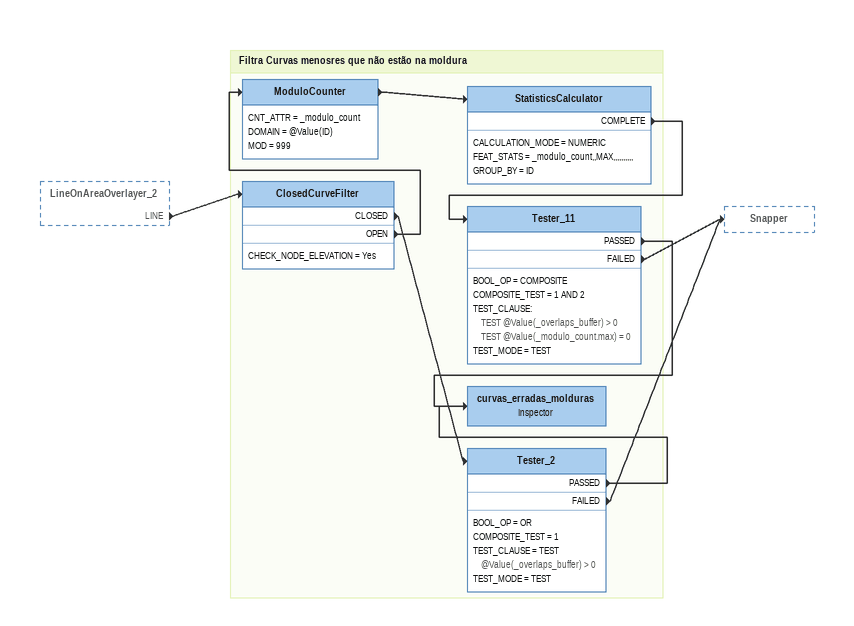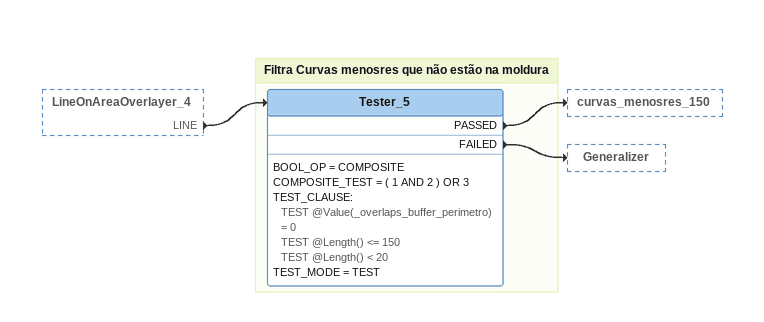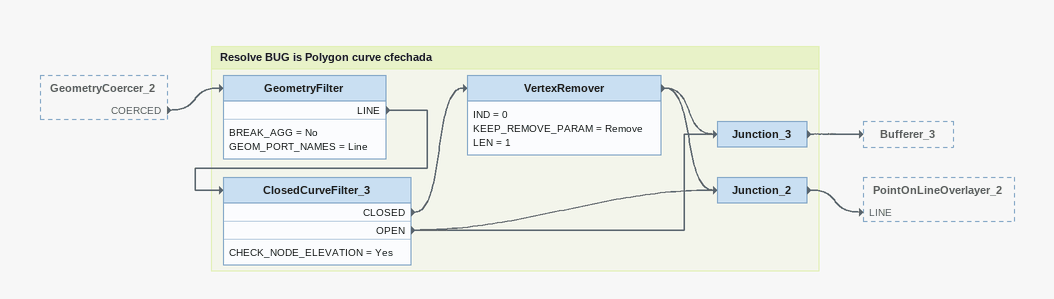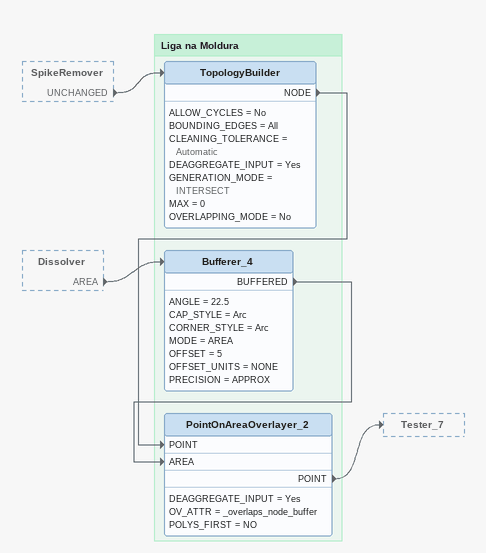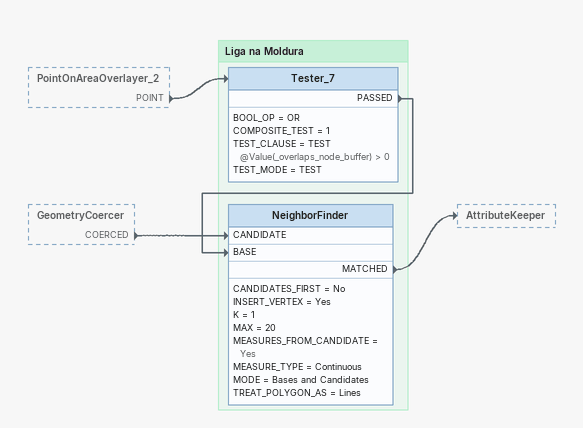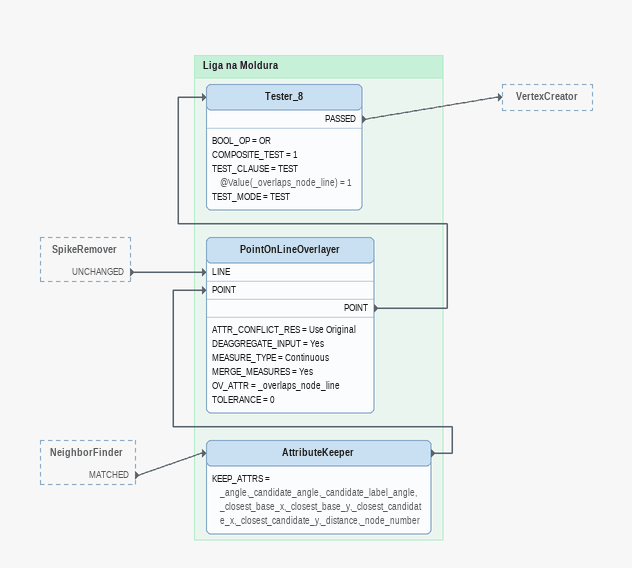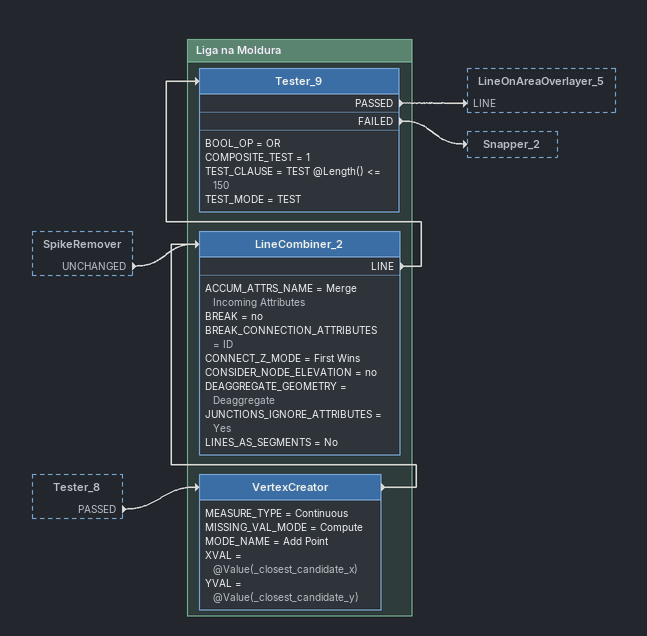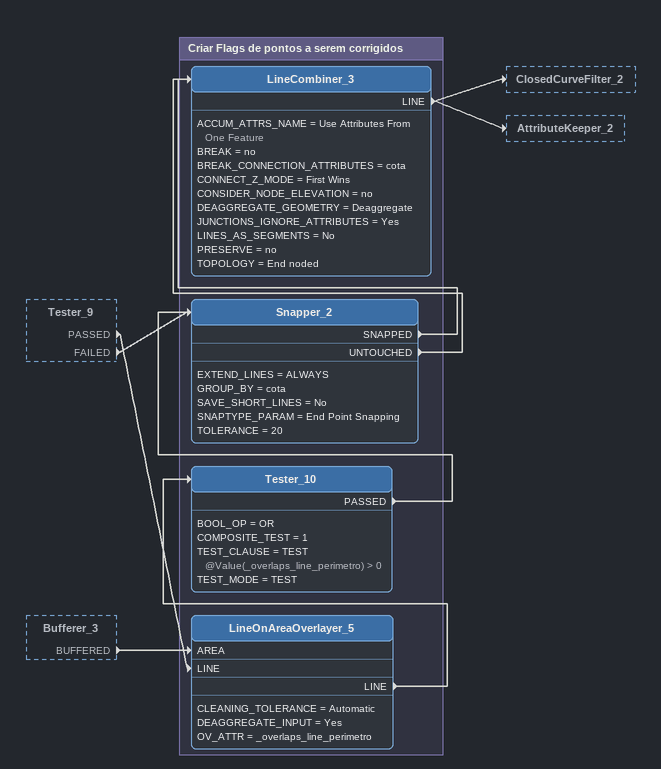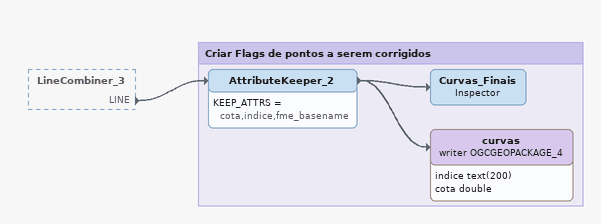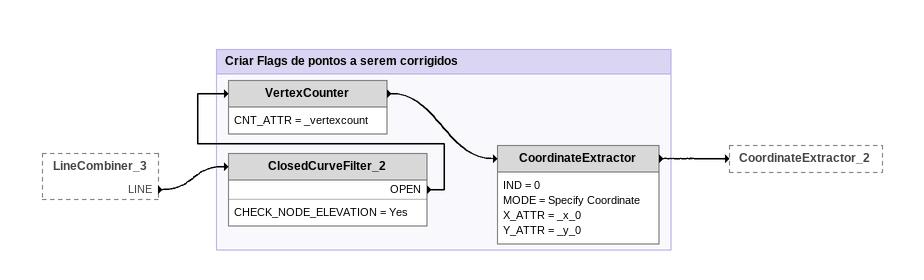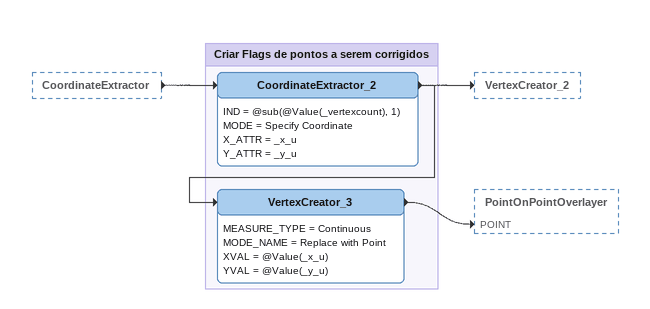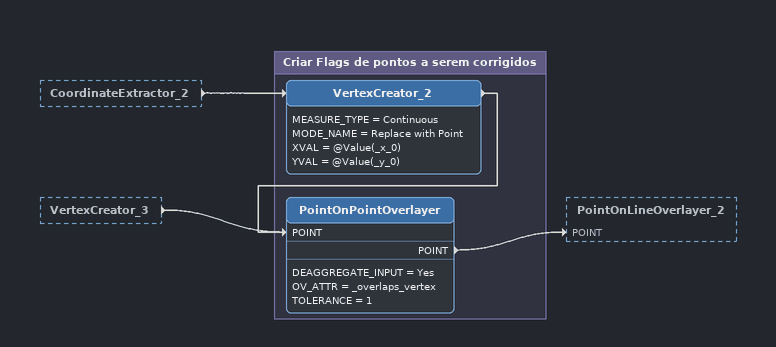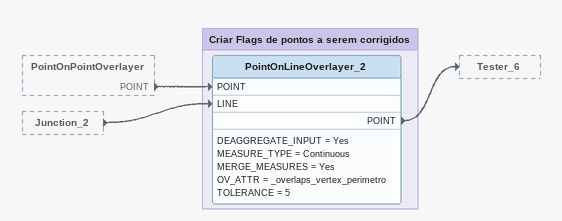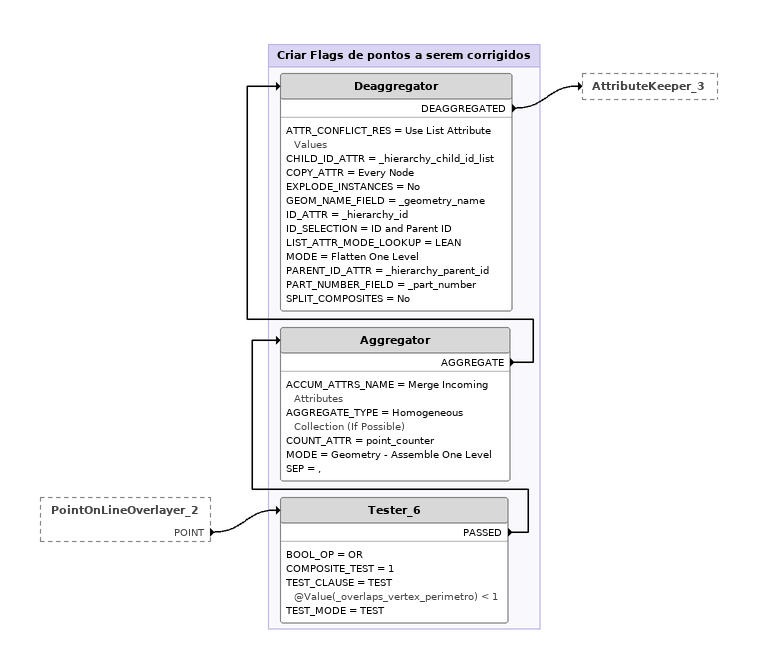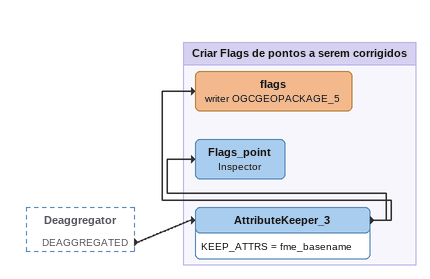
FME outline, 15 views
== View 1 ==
LineOnAreaOverlayer_2 [outside]
    LINE -> ClosedCurveFilter

Bookmark: Filtra Curvas menosres que não estão na moldura
ClosedCurveFilter
    CHECK_NODE_ELEVATION = Yes
    CLOSED -> Tester_2
    OPEN -> ModuloCounter
ModuloCounter
    CNT_ATTR = _modulo_count
    DOMAIN = @Value(ID)
    MOD = 999
    -> StatisticsCalculator
StatisticsCalculator
    CALCULATION_MODE = NUMERIC
    FEAT_STATS = _modulo_count,,MAX,,,,,,,,,,
    GROUP_BY = ID
    COMPLETE -> Tester_11
Tester_11
    BOOL_OP = COMPOSITE
    COMPOSITE_TEST = 1 AND 2
    TEST_CLAUSE:
      TEST @Value(_overlaps_buffer) > 0
      TEST @Value(_modulo_count.max) = 0
    TEST_MODE = TEST
    PASSED -> curvas_erradas_molduras
    FAILED -> Snapper
Tester_2
    BOOL_OP = OR
    COMPOSITE_TEST = 1
    TEST_CLAUSE = TEST @Value(_overlaps_buffer) > 0
    TEST_MODE = TEST
    PASSED -> curvas_erradas_molduras
    FAILED -> Snapper
curvas_erradas_molduras: Inspector

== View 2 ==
LineOnAreaOverlayer_4 [outside]
    LINE -> Tester_5

Bookmark: Filtra Curvas menosres que não estão na moldura
Tester_5
    BOOL_OP = COMPOSITE
    COMPOSITE_TEST = ( 1 AND 2 ) OR 3
    TEST_CLAUSE:
      TEST @Value(_overlaps_buffer_perimetro) = 0
      TEST @Length() <= 150
      TEST @Length() < 20
    TEST_MODE = TEST
    PASSED -> curvas_menosres_150
    FAILED -> Generalizer

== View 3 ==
GeometryCoercer_2 [outside]
    COERCED -> GeometryFilter

Bookmark: Resolve BUG is Polygon curve cfechada
GeometryFilter
    BREAK_AGG = No
    GEOM_PORT_NAMES = Line
    LINE -> ClosedCurveFilter_3
ClosedCurveFilter_3
    CHECK_NODE_ELEVATION = Yes
    CLOSED -> VertexRemover
    OPEN -> Junction_2
    OPEN -> Junction_3
VertexRemover
    IND = 0
    KEEP_REMOVE_PARAM = Remove
    LEN = 1
    -> Junction_2
    -> Junction_3
Junction_3
    -> Bufferer_3
Junction_2
    -> PointOnLineOverlayer_2 [LINE]

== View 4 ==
SpikeRemover [outside]
    UNCHANGED -> TopologyBuilder
Dissolver [outside]
    AREA -> Bufferer_4

Bookmark: Liga na Moldura
TopologyBuilder
    ALLOW_CYCLES = No
    BOUNDING_EDGES = All
    CLEANING_TOLERANCE = Automatic
    DEAGGREGATE_INPUT = Yes
    GENERATION_MODE = INTERSECT
    MAX = 0
    OVERLAPPING_MODE = No
    NODE -> PointOnAreaOverlayer_2 [POINT]
Bufferer_4
    ANGLE = 22.5
    CAP_STYLE = Arc
    CORNER_STYLE = Arc
    MODE = AREA
    OFFSET = 5
    OFFSET_UNITS = NONE
    PRECISION = APPROX
    BUFFERED -> PointOnAreaOverlayer_2 [AREA]
PointOnAreaOverlayer_2
    DEAGGREGATE_INPUT = Yes
    OV_ATTR = _overlaps_node_buffer
    POLYS_FIRST = NO
    POINT -> Tester_7

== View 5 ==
PointOnAreaOverlayer_2 [outside]
    POINT -> Tester_7
GeometryCoercer [outside]
    COERCED -> NeighborFinder [CANDIDATE]

Bookmark: Liga na Moldura
Tester_7
    BOOL_OP = OR
    COMPOSITE_TEST = 1
    TEST_CLAUSE = TEST @Value(_overlaps_node_buffer) > 0
    TEST_MODE = TEST
    PASSED -> NeighborFinder [BASE]
NeighborFinder
    CANDIDATES_FIRST = No
    INSERT_VERTEX = Yes
    K = 1
    MAX = 20
    MEASURES_FROM_CANDIDATE = Yes
    MEASURE_TYPE = Continuous
    MODE = Bases and Candidates
    TREAT_POLYGON_AS = Lines
    MATCHED -> AttributeKeeper

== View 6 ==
SpikeRemover [outside]
    UNCHANGED -> PointOnLineOverlayer [LINE]
NeighborFinder [outside]
    MATCHED -> AttributeKeeper

Bookmark: Liga na Moldura
AttributeKeeper
    KEEP_ATTRS = _angle,_candidate_angle,_candidate_label_angle,_closest_base_x,_closest_base_y,_closest_candidate_x,_closest_candidate_y,_distance,_node_number
    -> PointOnLineOverlayer [POINT]
PointOnLineOverlayer
    ATTR_CONFLICT_RES = Use Original
    DEAGGREGATE_INPUT = Yes
    MEASURE_TYPE = Continuous
    MERGE_MEASURES = Yes
    OV_ATTR = _overlaps_node_line
    TOLERANCE = 0
    POINT -> Tester_8
Tester_8
    BOOL_OP = OR
    COMPOSITE_TEST = 1
    TEST_CLAUSE = TEST @Value(_overlaps_node_line) = 1
    TEST_MODE = TEST
    PASSED -> VertexCreator

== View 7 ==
SpikeRemover [outside]
    UNCHANGED -> LineCombiner_2
Tester_8 [outside]
    PASSED -> VertexCreator

Bookmark: Liga na Moldura
VertexCreator
    MEASURE_TYPE = Continuous
    MISSING_VAL_MODE = Compute
    MODE_NAME = Add Point
    XVAL = @Value(_closest_candidate_x)
    YVAL = @Value(_closest_candidate_y)
    -> LineCombiner_2
LineCombiner_2
    ACCUM_ATTRS_NAME = Merge Incoming Attributes
    BREAK = no
    BREAK_CONNECTION_ATTRIBUTES = ID
    CONNECT_Z_MODE = First Wins
    CONSIDER_NODE_ELEVATION = no
    DEAGGREGATE_GEOMETRY = Deaggregate
    JUNCTIONS_IGNORE_ATTRIBUTES = Yes
    LINES_AS_SEGMENTS = No
    LINE -> Tester_9
Tester_9
    BOOL_OP = OR
    COMPOSITE_TEST = 1
    TEST_CLAUSE = TEST @Length() <= 150
    TEST_MODE = TEST
    PASSED -> LineOnAreaOverlayer_5 [LINE]
    FAILED -> Snapper_2

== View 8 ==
Tester_9 [outside]
    PASSED -> LineOnAreaOverlayer_5 [LINE]
    FAILED -> Snapper_2
Bufferer_3 [outside]
    BUFFERED -> LineOnAreaOverlayer_5 [AREA]

Bookmark: Criar Flags de pontos a serem corrigidos
LineOnAreaOverlayer_5
    CLEANING_TOLERANCE = Automatic
    DEAGGREGATE_INPUT = Yes
    OV_ATTR = _overlaps_line_perimetro
    LINE -> Tester_10
Tester_10
    BOOL_OP = OR
    COMPOSITE_TEST = 1
    TEST_CLAUSE = TEST @Value(_overlaps_line_perimetro) > 0
    TEST_MODE = TEST
    PASSED -> Snapper_2
Snapper_2
    EXTEND_LINES = ALWAYS
    GROUP_BY = cota
    SAVE_SHORT_LINES = No
    SNAPTYPE_PARAM = End Point Snapping
    TOLERANCE = 20
    SNAPPED -> LineCombiner_3
    UNTOUCHED -> LineCombiner_3
LineCombiner_3
    ACCUM_ATTRS_NAME = Use Attributes From One Feature
    BREAK = no
    BREAK_CONNECTION_ATTRIBUTES = cota
    CONNECT_Z_MODE = First Wins
    CONSIDER_NODE_ELEVATION = no
    DEAGGREGATE_GEOMETRY = Deaggregate
    JUNCTIONS_IGNORE_ATTRIBUTES = Yes
    LINES_AS_SEGMENTS = No
    PRESERVE = no
    TOPOLOGY = End noded
    LINE -> ClosedCurveFilter_2
    LINE -> AttributeKeeper_2

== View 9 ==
LineCombiner_3 [outside]
    LINE -> AttributeKeeper_2

Bookmark: Criar Flags de pontos a serem corrigidos
AttributeKeeper_2
    KEEP_ATTRS = cota,indice,fme_basename
    -> curvas (writer OGCGEOPACKAGE_4)
    -> Curvas_Finais
Curvas_Finais: Inspector
curvas (writer OGCGEOPACKAGE_4)
    attributes: indice text(200), cota double

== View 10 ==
LineCombiner_3 [outside]
    LINE -> ClosedCurveFilter_2

Bookmark: Criar Flags de pontos a serem corrigidos
ClosedCurveFilter_2
    CHECK_NODE_ELEVATION = Yes
    OPEN -> VertexCounter
VertexCounter
    CNT_ATTR = _vertexcount
    -> CoordinateExtractor
CoordinateExtractor
    IND = 0
    MODE = Specify Coordinate
    X_ATTR = _x_0
    Y_ATTR = _y_0
    -> CoordinateExtractor_2

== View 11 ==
CoordinateExtractor [outside]
    -> CoordinateExtractor_2

Bookmark: Criar Flags de pontos a serem corrigidos
CoordinateExtractor_2
    IND = @sub(@Value(_vertexcount), 1)
    MODE = Specify Coordinate
    X_ATTR = _x_u
    Y_ATTR = _y_u
    -> VertexCreator_2
    -> VertexCreator_3
VertexCreator_3
    MEASURE_TYPE = Continuous
    MODE_NAME = Replace with Point
    XVAL = @Value(_x_u)
    YVAL = @Value(_y_u)
    -> PointOnPointOverlayer [POINT]

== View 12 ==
CoordinateExtractor_2 [outside]
    -> VertexCreator_2
VertexCreator_3 [outside]
    -> PointOnPointOverlayer [POINT]

Bookmark: Criar Flags de pontos a serem corrigidos
VertexCreator_2
    MEASURE_TYPE = Continuous
    MODE_NAME = Replace with Point
    XVAL = @Value(_x_0)
    YVAL = @Value(_y_0)
    -> PointOnPointOverlayer [POINT]
PointOnPointOverlayer
    DEAGGREGATE_INPUT = Yes
    OV_ATTR = _overlaps_vertex
    TOLERANCE = 1
    POINT -> PointOnLineOverlayer_2 [POINT]

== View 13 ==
PointOnPointOverlayer [outside]
    POINT -> PointOnLineOverlayer_2 [POINT]
Junction_2 [outside]
    -> PointOnLineOverlayer_2 [LINE]

Bookmark: Criar Flags de pontos a serem corrigidos
PointOnLineOverlayer_2
    DEAGGREGATE_INPUT = Yes
    MEASURE_TYPE = Continuous
    MERGE_MEASURES = Yes
    OV_ATTR = _overlaps_vertex_perimetro
    TOLERANCE = 5
    POINT -> Tester_6

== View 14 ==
PointOnLineOverlayer_2 [outside]
    POINT -> Tester_6

Bookmark: Criar Flags de pontos a serem corrigidos
Tester_6
    BOOL_OP = OR
    COMPOSITE_TEST = 1
    TEST_CLAUSE = TEST @Value(_overlaps_vertex_perimetro) < 1
    TEST_MODE = TEST
    PASSED -> Aggregator
Aggregator
    ACCUM_ATTRS_NAME = Merge Incoming Attributes
    AGGREGATE_TYPE = Homogeneous Collection (If Possible)
    COUNT_ATTR = point_counter
    MODE = Geometry - Assemble One Level
    SEP = ,
    AGGREGATE -> Deaggregator
Deaggregator
    ATTR_CONFLICT_RES = Use List Attribute Values
    CHILD_ID_ATTR = _hierarchy_child_id_list
    COPY_ATTR = Every Node
    EXPLODE_INSTANCES = No
    GEOM_NAME_FIELD = _geometry_name
    ID_ATTR = _hierarchy_id
    ID_SELECTION = ID and Parent ID
    LIST_ATTR_MODE_LOOKUP = LEAN
    MODE = Flatten One Level
    PARENT_ID_ATTR = _hierarchy_parent_id
    PART_NUMBER_FIELD = _part_number
    SPLIT_COMPOSITES = No
    DEAGGREGATED -> AttributeKeeper_3

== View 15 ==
Deaggregator [outside]
    DEAGGREGATED -> AttributeKeeper_3

Bookmark: Criar Flags de pontos a serem corrigidos
AttributeKeeper_3
    KEEP_ATTRS = fme_basename
    -> Flags_point
    -> flags (writer OGCGEOPACKAGE_5)
flags (writer OGCGEOPACKAGE_5)
Flags_point: Inspector
